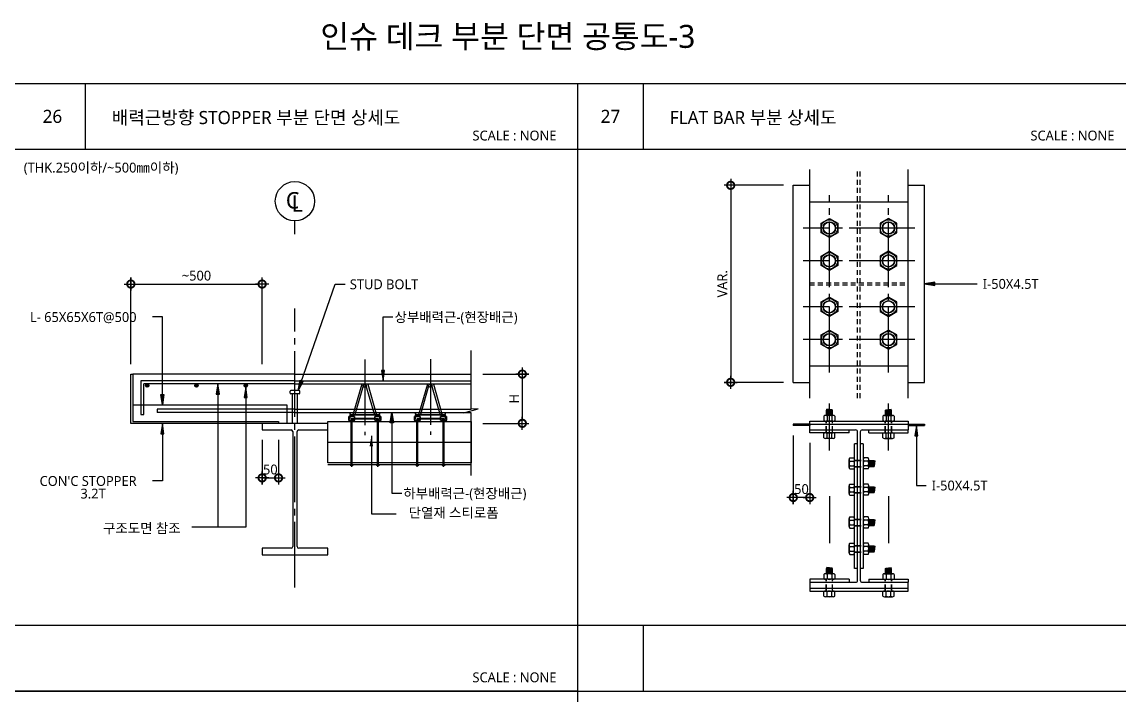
# Model space of a CAD drawing. Extents: x 517 to 33347, y 263 to 5437.
# Drawn here: x 27455 to 30797, y 3387 to 5437 of the extents above; entities that cross this region are included whole.
import ezdxf
from ezdxf.enums import TextEntityAlignment as Align

# ---------------------------------------------------------------- set-up
doc = ezdxf.new("R2010")
doc.units = 0
doc.header["$LTSCALE"] = 10
doc.header["$MEASUREMENT"] = 0
for name, pattern in [('CEN', [26, 20, -2, 2, -2]), ('CENTER', [2, 1.25, -0.25, 0.25, -0.25]), ('HID', [2.5, 1.5, -1]), ('HIDDEN', [3, 2, -1])]:
    doc.linetypes.add(name, pattern=pattern)
for name, color, linetype in [('7DIM', 7, 'Continuous'), ('CEN', 1, 'CEN'), ('E', 7, 'Continuous'), ('E2', 7, 'Continuous'), ('SEC', 7, 'Continuous'), ('SYM', 6, 'Continuous'), ('SYM-BUB', 3, 'Continuous'), ('SYM-LEAD', 6, 'Continuous'), ('TABLE', 7, 'Continuous'), ('TEXT', 3, 'Continuous'), ('단열재', 7, 'Continuous')]:
    doc.layers.add(name, color=color, linetype=linetype)
for name, color, linetype, lineweight in [('숨은선', 2, 'HIDDEN', 20), ('외형선', 3, 'Continuous', 35), ('치수선', 1, 'Continuous', 18)]:
    doc.layers.add(name, color=color, linetype=linetype, lineweight=lineweight)
doc.styles.add('HD', font='malgun.ttf')
doc.styles.get("Standard").update_dxf_attribs({"font": 'malgun.ttf'})
doc.styles.add('스타일1', font='malgun.ttf')
doc.linetypes.add('BATTING', pattern='A,0.0001,-0.1,[134,ltypeshp.shx,S=0.1,R=0,X=-0.1,Y=0],-0.2,[134,ltypeshp.shx,S=0.1,R=180,X=0.1,Y=0],-0.1', length=0.4001)
doc.dimstyles.new('CJA', dxfattribs={"dimscale": 200, "dimtxt": 3, "dimasz": 1, "dimexe": 2, "dimexo": 3, "dimgap": 1, "dimtad": 1, "dimdec": 0, "dimzin": 1, "dimdsep": 46, "dimlunit": 6, "dimtxsty": '스타일1', "dimblk": 'GAUN-DOT', "dimcen": -2, "dimdle": 2, "dimclrd": 256, "dimclre": 256, "dimclrt": 3, "dimadec": 0, "dimazin": 0, "dimtfac": 1, "dimtdec": 0, "dimtix": 1, "dimtmove": 2, "dimatfit": 3, "dimldrblk": 'DOTSMALL', "dimfxl": 1, "dimtolj": 1, "dimtzin": 1, "dimarcsym": 0})
doc.dimstyles.new('ISO-25', dxfattribs={"dimtxt": 2.5, "dimasz": 2.5, "dimexe": 1.25, "dimexo": 0.625, "dimtad": 1, "dimtxsty": 'Standard', "dimcen": 2.5, "dimadec": 0, "dimazin": 0, "dimtfac": 1, "dimtmove": 0, "dimatfit": 3, "dimfxl": 1, "dimarcsym": 0})

# ---------------------------------------------------------------- blocks, each defined once
blk = doc.blocks.new('GAUN-DOT')
at = {"linetype": 'ByBlock'}
for p, q in [((2, 0), (-2, 0)), ((0, -2), (0, 2))]:
    blk.add_line(p, q, dxfattribs=at)
at = {"const_width": 2.25}
blk.add_lwpolyline([(0, 0.28125, 1), (0, -0.28125, 1)], format="xyb", close=True, dxfattribs=at)
blk = doc.blocks.new('*D91')
at = {"layer": '7DIM', "linetype": 'ByBlock', "lineweight": -2, "transparency": 16777216}
for p, q in [((27786.4, 4394.7), (27786.4, 4659)), ((28186.4, 4394.7), (28186.4, 4659)), ((27796.4, 4639), (28176.4, 4639))]:
    blk.add_line(p, q, dxfattribs=at)
at = {"layer": 'DEFPOINTS', "color": 0, "linetype": 'ByBlock', "transparency": 16777216}
for p in [(28186.4, 4639), (27786.4, 4364.7), (28186.4, 4364.7)]:
    blk.add_point(p, dxfattribs=at)
at = {"layer": '7DIM', "linetype": 'ByBlock', "lineweight": -2, "transparency": 16777216, "xscale": 10, "yscale": 10, "zscale": 10, "rotation": 180}
blk.add_blockref('GAUN-DOT', (27786.4, 4639), dxfattribs=at)
at = {"layer": '7DIM', "linetype": 'ByBlock', "lineweight": -2, "transparency": 16777216, "xscale": 10, "yscale": 10, "zscale": 10}
blk.add_blockref('GAUN-DOT', (28186.4, 4639), dxfattribs=at)
at = {"layer": '7DIM', "color": 3, "linetype": 'ByBlock', "transparency": 16777216, "insert": (27986.4, 4664.5), "char_height": 30, "attachment_point": 5, "style": '스타일1'}
blk.add_mtext('\\A1;~500', dxfattribs=at)
blk = doc.blocks.new('_DotSmall')
at = {"color": 0, "linetype": 'ByBlock', "const_width": 0.5}
blk.add_lwpolyline([(-0.0625, 0, 1), (0.0625, 0, 1)], format="xyb", close=True, dxfattribs=at)
blk = doc.blocks.new('*D92')
at = {"layer": '7DIM', "linetype": 'ByBlock', "lineweight": -2, "transparency": 16777216}
for p, q in [((28186.4, 4164.7), (28186.4, 4028.5)), ((28236.4, 4164.7), (28236.4, 4028.5)), ((28176.4, 4048.5), (28166.4, 4048.5)), ((28186.4, 4048.5), (28236.4, 4048.5)), ((28246.4, 4048.5), (28256.4, 4048.5))]:
    blk.add_line(p, q, dxfattribs=at)
at = {"layer": 'DEFPOINTS', "color": 0, "linetype": 'ByBlock', "transparency": 16777216}
for p in [(28186.4, 4194.7), (28236.4, 4194.7), (28236.4, 4048.5)]:
    blk.add_point(p, dxfattribs=at)
at = {"layer": '7DIM', "linetype": 'ByBlock', "lineweight": -2, "transparency": 16777216, "xscale": 10, "yscale": 10, "zscale": 10}
blk.add_blockref('GAUN-DOT', (28186.4, 4048.5), dxfattribs=at)
at = {"layer": '7DIM', "linetype": 'ByBlock', "lineweight": -2, "transparency": 16777216, "xscale": 10, "yscale": 10, "zscale": 10, "rotation": 180}
blk.add_blockref('GAUN-DOT', (28236.4, 4048.5), dxfattribs=at)
at = {"layer": '7DIM', "color": 3, "linetype": 'ByBlock', "transparency": 16777216, "insert": (28211.4, 4074), "char_height": 30, "attachment_point": 5, "style": '스타일1'}
blk.add_mtext('\\A1;50', dxfattribs=at)
blk = doc.blocks.new('*D93')
at = {"layer": '7DIM', "linetype": 'ByBlock', "lineweight": -2, "transparency": 16777216}
for p, q in [((28859.1, 4364.7), (28999.1, 4364.7)), ((28979.1, 4354.7), (28979.1, 4224.7)), ((28859.1, 4214.7), (28999.1, 4214.7))]:
    blk.add_line(p, q, dxfattribs=at)
at = {"layer": 'DEFPOINTS', "color": 0, "linetype": 'ByBlock', "transparency": 16777216}
for p in [(28829.1, 4364.7), (28829.1, 4214.7), (28979.1, 4214.7)]:
    blk.add_point(p, dxfattribs=at)
at = {"layer": '7DIM', "linetype": 'ByBlock', "lineweight": -2, "transparency": 16777216, "xscale": 10, "yscale": 10, "zscale": 10}
for p, rotation in [((28979.1, 4364.7), 90), ((28979.1, 4214.7), 270)]:
    blk.add_blockref('GAUN-DOT', p, dxfattribs=dict(at, rotation=rotation))
at = {"layer": '7DIM', "color": 3, "linetype": 'ByBlock', "transparency": 16777216, "insert": (28954.1, 4289.7), "char_height": 30, "attachment_point": 5, "rotation": 90, "style": '스타일1'}
blk.add_mtext('\\A1;H', dxfattribs=at)
blk = doc.blocks.new('123')
at = {"layer": '숨은선', "ltscale": 0.5}
for p, q in [((1428.6, 683.4), (1428.6, 690.4)), ((1442.6, 684.4), (1428.6, 684.4)), ((1428.6, 683.4), (1442.6, 683.4)), ((1504.6, 684.4), (1518.6, 684.4)), ((1504.6, 683.4), (1518.6, 683.4)), ((1518.6, 683.4), (1518.6, 690.4))]:
    blk.add_line(p, q, dxfattribs=at)
at = {"layer": '외형선'}
for p, q in [((1424.6, 690.4), (1442.6, 690.4)), ((1424.6, 690.4), (1424.6, 679.4)), ((1424.6, 679.4), (1442.6, 679.4)), ((1426.1, 679.4), (1426.1, 675.4)), ((1426.1, 675.4), (1441.1, 675.4)), ((1428.6, 695.4), (1518.6, 695.4)), ((1428.6, 690.4), (1428.6, 695.4)), ((1441.1, 679.4), (1441.1, 675.4)), ((1442.6, 683.4), (1442.6, 690.4)), ((1504.6, 684.4), (1442.6, 684.4)), ((1504.6, 683.4), (1442.6, 683.4)), ((1442.6, 679.4), (1442.6, 683.4)), ((1504.6, 690.4), (1522.6, 690.4)), ((1504.6, 690.4), (1504.6, 683.4)), ((1504.6, 679.4), (1504.6, 683.4)), ((1522.6, 679.4), (1504.6, 679.4)), ((1506.1, 679.4), (1506.1, 675.4)), ((1506.1, 675.4), (1521.1, 675.4)), ((1518.6, 695.4), (1518.6, 690.4)), ((1521.1, 679.4), (1521.1, 675.4)), ((1522.6, 690.4), (1522.6, 679.4))]:
    blk.add_line(p, q, dxfattribs=at)
blk = doc.blocks.new('볼트')
at = {"linetype": 'ByBlock'}
for p, q in [((181034, -2386.5), (181034, -2255)), ((181034, -2255), (181037, -2255)), ((181037, -2386.5), (181037, -2255))]:
    blk.add_line(p, q, dxfattribs=at)
at = {"layer": 'CEN', "linetype": 'CENTER'}
blk.add_line((181035.5, -2392.6), (181035.5, -2255), dxfattribs=at)
at = {"layer": 'E2', "linetype": 'ByBlock'}
blk.add_line((181035.5, -2387.5), (181035.5, -2389.5), dxfattribs=at)
for points in [[(181030.5, -2387.5), (181030.5, -2386.5), (181040.5, -2386.5), (181040.5, -2387.5)], [(181033, -2389.5), (181033, -2387.5), (181038, -2387.5), (181038, -2389.5)]]:
    blk.add_lwpolyline(points, close=True, dxfattribs=at)
blk = doc.blocks.new('*D203')
at = {"layer": '7DIM', "linetype": 'ByBlock', "lineweight": -2, "transparency": 16777216}
for p, q in [((29774.6, 4939.6), (29593.9, 4939.6)), ((29613.9, 4929.6), (29613.9, 4349.6)), ((29774.6, 4339.6), (29593.9, 4339.6))]:
    blk.add_line(p, q, dxfattribs=at)
at = {"layer": 'DEFPOINTS', "color": 0, "linetype": 'ByBlock', "transparency": 16777216}
for p in [(29804.6, 4939.6), (29613.9, 4339.6), (29804.6, 4339.6)]:
    blk.add_point(p, dxfattribs=at)
at = {"layer": '7DIM', "linetype": 'ByBlock', "lineweight": -2, "transparency": 16777216, "xscale": 10, "yscale": 10, "zscale": 10}
for p, rotation in [((29613.9, 4939.6), 90), ((29613.9, 4339.6), 270)]:
    blk.add_blockref('GAUN-DOT', p, dxfattribs=dict(at, rotation=rotation))
at = {"layer": '7DIM', "color": 3, "linetype": 'ByBlock', "transparency": 16777216, "insert": (29588.6, 4639.6), "char_height": 30, "attachment_point": 5, "rotation": 90, "style": '스타일1'}
blk.add_mtext('\\A1;VAR.', dxfattribs=at)
blk = doc.blocks.new('*D204')
at = {"layer": '7DIM', "linetype": 'ByBlock', "lineweight": -2, "transparency": 16777216}
for p, q in [((29804.6, 4178.2), (29804.6, 3968.8)), ((29854.6, 4155.7), (29854.6, 3968.8)), ((29794.6, 3988.8), (29784.6, 3988.8)), ((29854.6, 3988.8), (29804.6, 3988.8)), ((29864.6, 3988.8), (29874.6, 3988.8))]:
    blk.add_line(p, q, dxfattribs=at)
at = {"layer": 'DEFPOINTS', "color": 0, "linetype": 'ByBlock', "transparency": 16777216}
for p in [(29804.6, 4208.2), (29854.6, 4185.7), (29804.6, 3988.8)]:
    blk.add_point(p, dxfattribs=at)
at = {"layer": '7DIM', "linetype": 'ByBlock', "lineweight": -2, "transparency": 16777216, "xscale": 10, "yscale": 10, "zscale": 10}
blk.add_blockref('GAUN-DOT', (29804.6, 3988.8), dxfattribs=at)
at = {"layer": '7DIM', "linetype": 'ByBlock', "lineweight": -2, "transparency": 16777216, "xscale": 10, "yscale": 10, "zscale": 10, "rotation": 180}
blk.add_blockref('GAUN-DOT', (29854.6, 3988.8), dxfattribs=at)
at = {"layer": '7DIM', "color": 3, "linetype": 'ByBlock', "transparency": 16777216, "insert": (29829.6, 4014.3), "char_height": 30, "attachment_point": 5, "style": '스타일1'}
blk.add_mtext('\\A1;50', dxfattribs=at)

msp = doc.modelspace()

# ---------------------------------------------------------------- hatches: boundary and pattern name
at = {"layer": 'SEC'}
h = msp.add_hatch(color=3, dxfattribs=at)
edge = h.paths.add_edge_path()
edge.add_arc((27836.4, 4329.7), 5, 0, 360)
h = msp.add_hatch(color=3, dxfattribs=at)
edge = h.paths.add_edge_path()
edge.add_arc((27986.4, 4329.7), 5, 0, 360)
h = msp.add_hatch(color=3, dxfattribs=at)
edge = h.paths.add_edge_path()
edge.add_arc((28136.4, 4329.7), 5, 0, 360)
at = {"layer": 'SYM-LEAD'}
h = msp.add_hatch(color=256, dxfattribs=at)
h.paths.add_polyline_path([(30236, 4634.9), (30236, 4639.6), (30204.6, 4639.6)])
h.paths.add_polyline_path([(30236, 4639.6), (30236, 4644.3), (30204.6, 4639.6)])
h = msp.add_hatch(color=256, dxfattribs=at)
h.paths.add_polyline_path([(28302.3, 4345.9), (28306.7, 4344.3), (28296.4, 4314.7)])
h.paths.add_polyline_path([(28306.7, 4344.3), (28311.2, 4342.8), (28296.4, 4314.7)])
h = msp.add_hatch(color=256, dxfattribs=at)
h.paths.add_polyline_path([(28559.4, 4376.1), (28554.7, 4376.1), (28554.7, 4344.7)])
h.paths.add_polyline_path([(28554.7, 4376.1), (28550, 4376.1), (28554.7, 4344.7)])
h = msp.add_hatch(color=256, dxfattribs=at)
h.paths.add_polyline_path([(28046.7, 4303.2), (28051.4, 4303.2), (28051.4, 4334.7)])
h.paths.add_polyline_path([(28051.4, 4303.2), (28056.1, 4303.2), (28051.4, 4334.7)])
h = msp.add_hatch(color=256, dxfattribs=at)
h.paths.add_polyline_path([(28131.7, 4293.2), (28136.4, 4293.2), (28136.4, 4324.7)])
h.paths.add_polyline_path([(28136.4, 4293.2), (28141.1, 4293.2), (28136.4, 4324.7)])
h = msp.add_hatch(color=256, dxfattribs=at)
h.paths.add_polyline_path([(27882.6, 4270.7), (27882.6, 4302.1), (27877.9, 4302.1)])
h.paths.add_polyline_path([(27882.6, 4270.7), (27887.4, 4302.1), (27882.6, 4302.1)])
h = msp.add_hatch(color=256, dxfattribs=at)
h.paths.add_polyline_path([(28581.6, 4248.2), (28581.6, 4216.7), (28586.3, 4216.7)])
h.paths.add_polyline_path([(28581.6, 4248.2), (28576.9, 4216.7), (28581.6, 4216.7)])
h = msp.add_hatch(color=256, dxfattribs=at)
h.paths.add_polyline_path([(27882.6, 4214.7), (27882.6, 4183.2), (27877.9, 4183.2)])
h.paths.add_polyline_path([(27882.6, 4214.7), (27887.4, 4183.2), (27882.6, 4183.2)])
h = msp.add_hatch(color=256, dxfattribs=at)
h.paths.add_polyline_path([(30174.9, 4176.8), (30179.6, 4176.8), (30179.6, 4208.2)])
h.paths.add_polyline_path([(30179.6, 4176.8), (30184.3, 4176.8), (30179.6, 4208.2)])

# ---------------------------------------------------------------- linework, layer by layer
at = {"color": 4}
for p, q in [((29854.6, 4291.6), (29854.6, 4987.7)), ((30154.6, 4291.6), (30154.6, 4987.7)), ((29854.6, 4889.6), (30154.6, 4889.6)), ((29854.6, 4389.6), (30154.6, 4389.6))]:
    msp.add_line(p, q, dxfattribs=at)
at = {"color": 4, "linetype": 'HID'}
for p, q in [((30000.6, 4291.6), (30000.6, 4987.7)), ((30008.6, 4291.6), (30008.6, 4987.7)), ((29854.6, 4642.6), (30154.6, 4642.6)), ((29854.6, 4636.6), (30154.6, 4636.6))]:
    msp.add_line(p, q, dxfattribs=at)
at = {"color": 3}
for p, q in [((29804.6, 4339.6), (29804.6, 4939.6)), ((29804.6, 4939.6), (29854.6, 4939.6)), ((29854.6, 4339.6), (29854.6, 4939.6)), ((30154.6, 4939.6), (30204.6, 4939.6)), ((30154.6, 4339.6), (30154.6, 4939.6)), ((30204.6, 4339.6), (30204.6, 4939.6)), ((29804.6, 4339.6), (29854.6, 4339.6)), ((30154.6, 4339.6), (30204.6, 4339.6)), ((29854.6, 4212.7), (29804.6, 4212.7)), ((30154.6, 4212.7), (30204.6, 4212.7)), ((29854.6, 4208.2), (29804.6, 4208.2)), ((30154.6, 4208.2), (30204.6, 4208.2))]:
    msp.add_line(p, q, dxfattribs=at)
at = {"linetype": 'ByBlock'}
for p, q in [((29905.6, 4238.7), (29905.6, 4254.9)), ((29906.6, 4238.7), (29906.6, 4258.1)), ((29922.6, 4238.7), (29922.6, 4255.9)), ((29923.6, 4238.7), (29923.6, 4254.9)), ((30085.6, 4238.7), (30085.6, 4254.9)), ((30086.6, 4238.7), (30086.6, 4255.9)), ((30102.6, 4238.7), (30102.6, 4258.1)), ((30103.6, 4238.7), (30103.6, 4254.9)), ((29854.6, 4212.7), (29854.6, 4221.7)), ((29854.6, 4221.7), (30154.6, 4221.7)), ((29854.6, 4212.7), (29854.6, 4208.2)), ((29854.6, 4194.7), (29854.6, 4212.7)), ((29854.6, 4212.7), (30154.6, 4212.7)), ((29897.6, 4236.7), (29897.6, 4223.7)), ((29926.6, 4238.7), (29902.6, 4238.7)), ((29907.6, 4236.7), (29907.6, 4223.7)), ((29921.6, 4236.7), (29921.6, 4223.7)), ((29931.6, 4236.7), (29931.6, 4223.7)), ((30077.6, 4236.7), (30077.6, 4223.7)), ((30082.6, 4238.7), (30106.6, 4238.7)), ((30087.6, 4236.7), (30087.6, 4223.7)), ((30101.6, 4236.7), (30101.6, 4223.7)), ((30111.6, 4236.7), (30111.6, 4223.7)), ((30154.6, 4221.7), (30154.6, 4212.7)), ((30154.6, 4212.7), (30154.6, 4194.7)), ((29854.6, 4185.7), (29854.6, 4194.7)), ((29854.6, 4194.7), (29994.6, 4194.7)), ((29974.6, 4185.7), (29854.6, 4185.7)), ((29897.6, 4170.7), (29897.6, 4183.7)), ((29907.6, 4170.7), (29907.6, 4183.7)), ((29921.6, 4170.7), (29921.6, 4183.7)), ((29931.6, 4170.7), (29931.6, 4183.7)), ((29974.6, 4185.7), (29974.6, 4194.7)), ((30008.6, 4188.7), (30008.6, 3736.7)), ((30014.6, 4194.7), (30154.6, 4194.7)), ((30034.6, 4185.7), (30034.6, 4194.7)), ((30034.6, 4185.7), (30154.6, 4185.7)), ((30077.6, 4170.7), (30077.6, 4183.7)), ((30087.6, 4170.7), (30087.6, 4183.7)), ((30101.6, 4170.7), (30101.6, 4183.7)), ((30111.6, 4170.7), (30111.6, 4183.7)), ((30154.6, 4185.7), (30154.6, 4194.7)), ((29926.6, 4168.7), (29902.6, 4168.7)), ((29991.6, 3772.7), (29991.6, 4152.7)), ((30017.6, 4152.7), (30017.6, 3772.7)), ((30082.6, 4168.7), (30106.6, 4168.7)), ((28823, 4094.2), (28386.4, 4094.2)), ((28823, 4088.7), (28386.4, 4088.7)), ((29974.6, 4080.7), (29974.6, 4104.7)), ((29976.6, 4109.7), (29989.6, 4109.7)), ((29976.6, 4099.7), (29989.6, 4099.7)), ((29976.6, 4085.7), (29989.6, 4085.7)), ((30032.6, 4109.7), (30019.6, 4109.7)), ((30032.6, 4099.7), (30019.6, 4099.7)), ((30032.6, 4085.7), (30019.6, 4085.7)), ((30034.6, 4080.7), (30034.6, 4104.7)), ((30034.6, 4101.7), (30050.8, 4101.7)), ((30034.6, 4100.7), (30054, 4100.7)), ((30034.6, 4084.7), (30051.8, 4084.7)), ((30034.6, 4083.7), (30050.8, 4083.7)), ((29976.6, 4075.7), (29989.6, 4075.7)), ((30032.6, 4075.7), (30019.6, 4075.7)), ((29974.6, 4000.7), (29974.6, 4024.7)), ((29976.6, 4029.7), (29989.6, 4029.7)), ((29976.6, 4019.7), (29989.6, 4019.7)), ((30032.6, 4029.7), (30019.6, 4029.7)), ((30032.6, 4019.7), (30019.6, 4019.7)), ((30034.6, 4000.7), (30034.6, 4024.7)), ((30034.6, 4021.7), (30050.8, 4021.7)), ((30034.6, 4020.7), (30054, 4020.7)), ((29976.6, 4005.7), (29989.6, 4005.7)), ((29976.6, 3995.7), (29989.6, 3995.7)), ((30032.6, 4005.7), (30019.6, 4005.7)), ((30032.6, 3995.7), (30019.6, 3995.7)), ((30034.6, 4004.7), (30051.8, 4004.7)), ((30034.6, 4003.7), (30050.8, 4003.7)), ((29974.6, 3900.7), (29974.6, 3924.7)), ((29976.6, 3929.7), (29989.6, 3929.7)), ((29976.6, 3919.7), (29989.6, 3919.7)), ((30032.6, 3929.7), (30019.6, 3929.7)), ((30032.6, 3919.7), (30019.6, 3919.7)), ((30034.6, 3900.7), (30034.6, 3924.7)), ((30034.6, 3921.7), (30050.8, 3921.7)), ((30034.6, 3920.7), (30054, 3920.7)), ((29976.6, 3905.7), (29989.6, 3905.7)), ((29976.6, 3895.7), (29989.6, 3895.7)), ((30032.6, 3905.7), (30019.6, 3905.7)), ((30032.6, 3895.7), (30019.6, 3895.7)), ((30034.6, 3904.7), (30051.8, 3904.7)), ((30034.6, 3903.7), (30050.8, 3903.7)), ((29974.6, 3820.7), (29974.6, 3844.7)), ((29976.6, 3849.7), (29989.6, 3849.7)), ((30032.6, 3849.7), (30019.6, 3849.7)), ((30034.6, 3820.7), (30034.6, 3844.7)), ((29976.6, 3839.7), (29989.6, 3839.7)), ((29976.6, 3825.7), (29989.6, 3825.7)), ((29976.6, 3815.7), (29989.6, 3815.7)), ((30032.6, 3839.7), (30019.6, 3839.7)), ((30032.6, 3825.7), (30019.6, 3825.7)), ((30032.6, 3815.7), (30019.6, 3815.7)), ((30034.6, 3841.7), (30050.8, 3841.7)), ((30034.6, 3840.7), (30054, 3840.7)), ((30034.6, 3824.7), (30051.8, 3824.7)), ((30034.6, 3823.7), (30050.8, 3823.7)), ((29897.6, 3754.7), (29897.6, 3741.7)), ((29926.6, 3756.7), (29902.6, 3756.7)), ((29905.6, 3756.7), (29905.6, 3772.9)), ((29906.6, 3756.7), (29906.6, 3776.1)), ((29907.6, 3754.7), (29907.6, 3741.7)), ((29921.6, 3754.7), (29921.6, 3741.7)), ((29922.6, 3756.7), (29922.6, 3773.9)), ((29923.6, 3756.7), (29923.6, 3772.9)), ((29931.6, 3754.7), (29931.6, 3741.7)), ((30077.6, 3754.7), (30077.6, 3741.7)), ((30082.6, 3756.7), (30106.6, 3756.7)), ((30085.6, 3756.7), (30085.6, 3772.9)), ((30086.6, 3756.7), (30086.6, 3773.9)), ((30101.6, 3754.7), (30101.6, 3741.7)), ((30102.6, 3756.7), (30102.6, 3776.1)), ((30103.6, 3756.7), (30103.6, 3772.9)), ((30111.6, 3754.7), (30111.6, 3741.7)), ((29854.6, 3739.7), (29854.6, 3730.7)), ((29974.6, 3739.7), (29854.6, 3739.7)), ((29854.6, 3730.7), (29854.6, 3712.7)), ((29854.6, 3730.7), (29994.6, 3730.7)), ((29854.6, 3712.7), (30154.6, 3712.7)), ((29854.6, 3712.7), (29854.6, 3703.7)), ((29974.6, 3739.7), (29974.6, 3730.7)), ((30014.6, 3730.7), (30154.6, 3730.7)), ((30034.6, 3739.7), (30154.6, 3739.7)), ((30034.6, 3739.7), (30034.6, 3730.7)), ((30154.6, 3739.7), (30154.6, 3730.7)), ((30154.6, 3703.7), (30154.6, 3712.7)), ((29854.6, 3703.7), (30154.6, 3703.7)), ((29897.6, 3688.7), (29897.6, 3701.7)), ((29926.6, 3686.7), (29902.6, 3686.7)), ((29907.6, 3688.7), (29907.6, 3701.7)), ((29921.6, 3688.7), (29921.6, 3701.7)), ((29931.6, 3688.7), (29931.6, 3701.7)), ((30077.6, 3688.7), (30077.6, 3701.7)), ((30082.6, 3686.7), (30106.6, 3686.7)), ((30087.6, 3688.7), (30087.6, 3701.7)), ((30101.6, 3688.7), (30101.6, 3701.7)), ((30111.6, 3688.7), (30111.6, 3701.7)), ((29147.5, 3399.6), (25747.5, 3399.6))]:
    msp.add_line(p, q, dxfattribs=at)
for p, q in [((29923.6, 4254.9), (29905.6, 4254.9)), ((29923.6, 4250.9), (29905.6, 4253.3)), ((29923.6, 4248.8), (29905.6, 4251.2)), ((29923.6, 4246.8), (29905.6, 4249.3)), ((29923.6, 4244.8), (29905.6, 4247.2)), ((29923.6, 4242.8), (29905.6, 4245.2)), ((29922.6, 4255.9), (29906.6, 4258.1)), ((29923.6, 4252.9), (29909, 4254.9)), ((30085.6, 4252.9), (30100.2, 4254.9)), ((30085.6, 4254.9), (30103.6, 4254.9)), ((30085.6, 4250.9), (30103.6, 4253.3)), ((30085.6, 4248.8), (30103.6, 4251.2)), ((30085.6, 4246.8), (30103.6, 4249.3)), ((30085.6, 4244.8), (30103.6, 4247.2)), ((30085.6, 4242.8), (30103.6, 4245.2)), ((30086.6, 4255.9), (30102.6, 4258.1)), ((29923.6, 4240.7), (29905.6, 4243.2)), ((29923.6, 4238.7), (29905.6, 4241.1)), ((29908.5, 4238.7), (29905.6, 4239.1)), ((30085.6, 4240.7), (30103.6, 4243.2)), ((30085.6, 4238.7), (30103.6, 4241.1)), ((30100.7, 4238.7), (30103.6, 4239.1)), ((30000.6, 4152.7), (29991.6, 4152.7)), ((30017.6, 4152.7), (30008.6, 4152.7)), ((30034.6, 4083.7), (30037, 4101.7)), ((30034.6, 4098.8), (30035, 4101.7)), ((30036.6, 4083.7), (30039.1, 4101.7)), ((30038.7, 4083.7), (30041.1, 4101.7)), ((30040.7, 4083.7), (30043.1, 4101.7)), ((30042.7, 4083.7), (30045.2, 4101.7)), ((30044.7, 4083.7), (30047.1, 4101.7)), ((30046.7, 4083.7), (30049.2, 4101.7)), ((30048.8, 4083.7), (30050.8, 4098.3)), ((30050.8, 4083.7), (30050.8, 4101.7)), ((30051.8, 4084.7), (30054, 4100.7)), ((30034.6, 4003.7), (30037, 4021.7)), ((30034.6, 4018.8), (30035, 4021.7)), ((30036.6, 4003.7), (30039.1, 4021.7)), ((30038.7, 4003.7), (30041.1, 4021.7)), ((30040.7, 4003.7), (30043.1, 4021.7)), ((30042.7, 4003.7), (30045.2, 4021.7)), ((30044.7, 4003.7), (30047.1, 4021.7)), ((30046.7, 4003.7), (30049.2, 4021.7)), ((30048.8, 4003.7), (30050.8, 4018.3)), ((30050.8, 4003.7), (30050.8, 4021.7)), ((30051.8, 4004.7), (30054, 4020.7)), ((30034.6, 3903.7), (30037, 3921.7)), ((30034.6, 3918.8), (30035, 3921.7)), ((30036.6, 3903.7), (30039.1, 3921.7)), ((30038.7, 3903.7), (30041.1, 3921.7)), ((30040.7, 3903.7), (30043.1, 3921.7)), ((30042.7, 3903.7), (30045.2, 3921.7)), ((30044.7, 3903.7), (30047.1, 3921.7)), ((30046.7, 3903.7), (30049.2, 3921.7)), ((30048.8, 3903.7), (30050.8, 3918.3)), ((30050.8, 3903.7), (30050.8, 3921.7)), ((30051.8, 3904.7), (30054, 3920.7)), ((30034.6, 3823.7), (30037, 3841.7)), ((30034.6, 3838.8), (30035, 3841.7)), ((30036.6, 3823.7), (30039.1, 3841.7)), ((30038.7, 3823.7), (30041.1, 3841.7)), ((30040.7, 3823.7), (30043.1, 3841.7)), ((30042.7, 3823.7), (30045.2, 3841.7)), ((30044.7, 3823.7), (30047.1, 3841.7)), ((30046.7, 3823.7), (30049.2, 3841.7)), ((30048.8, 3823.7), (30050.8, 3838.3)), ((30050.8, 3823.7), (30050.8, 3841.7)), ((30051.8, 3824.7), (30054, 3840.7)), ((29923.6, 3772.9), (29905.6, 3772.9)), ((29923.6, 3768.9), (29905.6, 3771.3)), ((29923.6, 3766.8), (29905.6, 3769.2)), ((29923.6, 3764.8), (29905.6, 3767.3)), ((29923.6, 3762.8), (29905.6, 3765.2)), ((29923.6, 3760.8), (29905.6, 3763.2)), ((29923.6, 3758.7), (29905.6, 3761.2)), ((29923.6, 3756.7), (29905.6, 3759.1)), ((29908.5, 3756.7), (29905.6, 3757.1)), ((29922.6, 3773.9), (29906.6, 3776.1)), ((29923.6, 3770.9), (29909, 3772.9)), ((30000.6, 3772.7), (29991.6, 3772.7)), ((30017.6, 3772.7), (30008.6, 3772.7)), ((30085.6, 3772.9), (30103.6, 3772.9)), ((30085.6, 3770.9), (30100.2, 3772.9)), ((30085.6, 3768.9), (30103.6, 3771.3)), ((30085.6, 3766.8), (30103.6, 3769.2)), ((30085.6, 3764.8), (30103.6, 3767.3)), ((30085.6, 3762.8), (30103.6, 3765.2)), ((30085.6, 3760.8), (30103.6, 3763.2)), ((30085.6, 3758.7), (30103.6, 3761.2)), ((30085.6, 3756.7), (30103.6, 3759.1)), ((30086.6, 3773.9), (30102.6, 3776.1)), ((30100.7, 3756.7), (30103.6, 3757.1))]:
    msp.add_line(p, q)
at = {"color": 3, "linetype": 'ByBlock'}
for p, q in [((29804.6, 4212.7), (29804.6, 4208.2)), ((30154.6, 4212.7), (30154.6, 4208.2)), ((30204.6, 4212.7), (30204.6, 4208.2))]:
    msp.add_line(p, q, dxfattribs=at)
at = {"linetype": 'HIDDEN'}
for p, q in [((29904.6, 4185.7), (29904.6, 4221.7)), ((29905.6, 4185.7), (29905.6, 4221.7)), ((29923.6, 4185.7), (29923.6, 4221.7)), ((29924.6, 4185.7), (29924.6, 4221.7)), ((30084.6, 4185.7), (30084.6, 4221.7)), ((30085.6, 4185.7), (30085.6, 4221.7)), ((30103.6, 4185.7), (30103.6, 4221.7)), ((30104.6, 4185.7), (30104.6, 4221.7)), ((29991.6, 4102.7), (30017.6, 4102.7)), ((29991.6, 4101.7), (30017.6, 4101.7)), ((29991.6, 4083.7), (30017.6, 4083.7)), ((29991.6, 4082.7), (30017.6, 4082.7)), ((29991.6, 4022.7), (30017.6, 4022.7)), ((29991.6, 4021.7), (30017.6, 4021.7)), ((29991.6, 4003.7), (30017.6, 4003.7)), ((29991.6, 4002.7), (30017.6, 4002.7)), ((29991.6, 3922.7), (30017.6, 3922.7)), ((29991.6, 3921.7), (30017.6, 3921.7)), ((29991.6, 3903.7), (30017.6, 3903.7)), ((29991.6, 3902.7), (30017.6, 3902.7)), ((29991.6, 3842.7), (30017.6, 3842.7)), ((29991.6, 3841.7), (30017.6, 3841.7)), ((29991.6, 3823.7), (30017.6, 3823.7)), ((29991.6, 3822.7), (30017.6, 3822.7)), ((29904.6, 3703.7), (29904.6, 3739.7)), ((29905.6, 3703.7), (29905.6, 3739.7)), ((29923.6, 3703.7), (29923.6, 3739.7)), ((29924.6, 3703.7), (29924.6, 3739.7)), ((30084.6, 3703.7), (30084.6, 3739.7)), ((30085.6, 3703.7), (30085.6, 3739.7)), ((30103.6, 3703.7), (30103.6, 3739.7)), ((30104.6, 3703.7), (30104.6, 3739.7))]:
    msp.add_line(p, q, dxfattribs=at)
at = {"color": 0, "linetype": 'ByBlock'}
for p, q in [((30000.6, 3736.7), (30000.6, 4188.7)), ((30087.6, 3754.7), (30087.6, 3741.7)), ((30154.6, 3712.7), (30154.6, 3730.7))]:
    msp.add_line(p, q, dxfattribs=at)
at = {"linetype": 'BATTING', "ltscale": 15.5}
msp.add_line((28386.4, 4157.2), (28823, 4157.2), dxfattribs=at)
at = {"linetype": 'Continuous'}
for points in [[(29914.6, 4838.9), (29940, 4824.3), (29940, 4795), (29914.6, 4780.3), (29889.2, 4795), (29889.2, 4824.3)], [(30094.6, 4838.9), (30069.2, 4824.3), (30069.2, 4795), (30094.6, 4780.3), (30120, 4795), (30120, 4824.3)], [(29914.6, 4738.9), (29940, 4724.3), (29940, 4695), (29914.6, 4680.3), (29889.2, 4695), (29889.2, 4724.3)], [(30094.6, 4738.9), (30069.2, 4724.3), (30069.2, 4695), (30094.6, 4680.3), (30120, 4695), (30120, 4724.3)], [(29914.6, 4598.9), (29940, 4584.3), (29940, 4555), (29914.6, 4540.3), (29889.2, 4555), (29889.2, 4584.3)], [(30094.6, 4598.9), (30069.2, 4584.3), (30069.2, 4555), (30094.6, 4540.3), (30120, 4555), (30120, 4584.3)], [(29914.6, 4498.9), (29940, 4484.3), (29940, 4455), (29914.6, 4440.3), (29889.2, 4455), (29889.2, 4484.3)], [(30094.6, 4498.9), (30069.2, 4484.3), (30069.2, 4455), (30094.6, 4440.3), (30120, 4455), (30120, 4484.3)]]:
    msp.add_lwpolyline(points, close=True, dxfattribs=at)
for centre, radius in [((29914.6, 4809.6), 25), ((29914.6, 4809.6), 19), ((29914.6, 4809.6), 18), ((30094.6, 4809.6), 25), ((30094.6, 4809.6), 19), ((30094.6, 4809.6), 18), ((29914.6, 4709.6), 25), ((29914.6, 4709.6), 19), ((29914.6, 4709.6), 18), ((30094.6, 4709.6), 25), ((30094.6, 4709.6), 19), ((30094.6, 4709.6), 18), ((29914.6, 4569.6), 25), ((29914.6, 4569.6), 19), ((29914.6, 4569.6), 18), ((30094.6, 4569.6), 25), ((30094.6, 4569.6), 19), ((30094.6, 4569.6), 18), ((29914.6, 4469.6), 25), ((29914.6, 4469.6), 19), ((29914.6, 4469.6), 18), ((30094.6, 4469.6), 25), ((30094.6, 4469.6), 19), ((30094.6, 4469.6), 18)]:
    msp.add_circle(centre, radius)
at = {"linetype": 'ByBlock'}
for centre, radius, start, end in [((29902.6, 4231.4), 7.25, 46.3972, 133.6028), ((29902.6, 4228.9), 7.25, 226.3972, 313.6028), ((29914.6, 4225.4), 13.3, 58.1092, 121.8908), ((29914.6, 4234.9), 13.3, 238.1092, 301.8908), ((29926.6, 4231.4), 7.25, 46.3972, 133.6028), ((29926.6, 4228.9), 7.25, 226.3972, 313.6028), ((30082.6, 4231.4), 7.25, 46.3972, 133.6028), ((30082.6, 4228.9), 7.25, 226.3972, 313.6028), ((30094.6, 4225.4), 13.3, 58.1092, 121.8908), ((30094.6, 4234.9), 13.3, 238.1092, 301.8908), ((30106.6, 4231.4), 7.25, 46.3972, 133.6028), ((30106.6, 4228.9), 7.25, 226.3972, 313.6028), ((29902.6, 4178.4), 7.25, 46.3972, 133.6028), ((29914.6, 4172.4), 13.3, 58.1092, 121.8908), ((29926.6, 4178.4), 7.25, 46.3972, 133.6028), ((30082.6, 4178.4), 7.25, 46.3972, 133.6028), ((30094.6, 4172.4), 13.3, 58.1092, 121.8908), ((30106.6, 4178.4), 7.25, 46.3972, 133.6028), ((29902.6, 4175.9), 7.25, 226.3972, 313.6028), ((29914.6, 4181.9), 13.3, 238.1092, 301.8908), ((29926.6, 4175.9), 7.25, 226.3972, 313.6028), ((30082.6, 4175.9), 7.25, 226.3972, 313.6028), ((30094.6, 4181.9), 13.3, 238.1092, 301.8908), ((30106.6, 4175.9), 7.25, 226.3972, 313.6028), ((29981.8, 4104.7), 7.25, 136.3972, 223.6028), ((29987.8, 4092.7), 13.3, 148.1092, 211.8908), ((29981.8, 4080.7), 7.25, 136.3972, 223.6028), ((29984.3, 4104.7), 7.25, 316.3972, 43.6028), ((29978.3, 4092.7), 13.3, 328.1092, 31.8908), ((29984.3, 4080.7), 7.25, 316.3972, 43.6028), ((30024.8, 4104.7), 7.25, 136.3972, 223.6028), ((30030.8, 4092.7), 13.3, 148.1092, 211.8908), ((30024.8, 4080.7), 7.25, 136.3972, 223.6028), ((30027.3, 4104.7), 7.25, 316.3972, 43.6028), ((30021.3, 4092.7), 13.3, 328.1092, 31.8908), ((30027.3, 4080.7), 7.25, 316.3972, 43.6028), ((29981.8, 4024.7), 7.25, 136.3972, 223.6028), ((29987.8, 4012.7), 13.3, 148.1092, 211.8908), ((29984.3, 4024.7), 7.25, 316.3972, 43.6028), ((29978.3, 4012.7), 13.3, 328.1092, 31.8908), ((30024.8, 4024.7), 7.25, 136.3972, 223.6028), ((30030.8, 4012.7), 13.3, 148.1092, 211.8908), ((30027.3, 4024.7), 7.25, 316.3972, 43.6028), ((30021.3, 4012.7), 13.3, 328.1092, 31.8908), ((29981.8, 4000.7), 7.25, 136.3972, 223.6028), ((29984.3, 4000.7), 7.25, 316.3972, 43.6028), ((30024.8, 4000.7), 7.25, 136.3972, 223.6028), ((30027.3, 4000.7), 7.25, 316.3972, 43.6028), ((29981.8, 3924.7), 7.25, 136.3972, 223.6028), ((29987.8, 3912.7), 13.3, 148.1092, 211.8908), ((29984.3, 3924.7), 7.25, 316.3972, 43.6028), ((29978.3, 3912.7), 13.3, 328.1092, 31.8908), ((30024.8, 3924.7), 7.25, 136.3972, 223.6028), ((30030.8, 3912.7), 13.3, 148.1092, 211.8908), ((30027.3, 3924.7), 7.25, 316.3972, 43.6028), ((30021.3, 3912.7), 13.3, 328.1092, 31.8908), ((29981.8, 3900.7), 7.25, 136.3972, 223.6028), ((29984.3, 3900.7), 7.25, 316.3972, 43.6028), ((30024.8, 3900.7), 7.25, 136.3972, 223.6028), ((30027.3, 3900.7), 7.25, 316.3972, 43.6028), ((29981.8, 3844.7), 7.25, 136.3972, 223.6028), ((29984.3, 3844.7), 7.25, 316.3972, 43.6028), ((30024.8, 3844.7), 7.25, 136.3972, 223.6028), ((30027.3, 3844.7), 7.25, 316.3972, 43.6028), ((29987.8, 3832.7), 13.3, 148.1092, 211.8908), ((29981.8, 3820.7), 7.25, 136.3972, 223.6028), ((29978.3, 3832.7), 13.3, 328.1092, 31.8908), ((29984.3, 3820.7), 7.25, 316.3972, 43.6028), ((30030.8, 3832.7), 13.3, 148.1092, 211.8908), ((30024.8, 3820.7), 7.25, 136.3972, 223.6028), ((30021.3, 3832.7), 13.3, 328.1092, 31.8908), ((30027.3, 3820.7), 7.25, 316.3972, 43.6028), ((29902.6, 3749.4), 7.25, 46.3972, 133.6028), ((29914.6, 3743.4), 13.3, 58.1092, 121.8908), ((29926.6, 3749.4), 7.25, 46.3972, 133.6028), ((30082.6, 3749.4), 7.25, 46.3972, 133.6028), ((30094.6, 3743.4), 13.3, 58.1092, 121.8908), ((30106.6, 3749.4), 7.25, 46.3972, 133.6028), ((29902.6, 3746.9), 7.25, 226.3972, 313.6028), ((29914.6, 3752.9), 13.3, 238.1092, 301.8908), ((29926.6, 3746.9), 7.25, 226.3972, 313.6028), ((30082.6, 3746.9), 7.25, 226.3972, 313.6028), ((30094.6, 3752.9), 13.3, 238.1092, 301.8908), ((30106.6, 3746.9), 7.25, 226.3972, 313.6028), ((29902.6, 3696.4), 7.25, 46.3972, 133.6028), ((29902.6, 3693.9), 7.25, 226.3972, 313.6028), ((29914.6, 3690.4), 13.3, 58.1092, 121.8908), ((29914.6, 3699.9), 13.3, 238.1092, 301.8908), ((29926.6, 3696.4), 7.25, 46.3972, 133.6028), ((29926.6, 3693.9), 7.25, 226.3972, 313.6028), ((30082.6, 3696.4), 7.25, 46.3972, 133.6028), ((30082.6, 3693.9), 7.25, 226.3972, 313.6028), ((30094.6, 3690.4), 13.3, 58.1092, 121.8908), ((30094.6, 3699.9), 13.3, 238.1092, 301.8908), ((30106.6, 3696.4), 7.25, 46.3972, 133.6028), ((30106.6, 3693.9), 7.25, 226.3972, 313.6028)]:
    msp.add_arc(centre, radius, start, end, dxfattribs=at)
at = {"color": 0, "linetype": 'ByBlock'}
for centre, start, end in [((29994.6, 4188.7), 0, 90), ((30014.6, 4188.7), 90, 180), ((29994.6, 3736.7), 270, 0), ((30014.6, 3736.7), 180, 270)]:
    msp.add_arc(centre, 6, start, end, dxfattribs=at)
at = {"layer": 'CEN', "linetype": 'CEN'}
for p, q in [((29914.6, 4369.6), (29914.6, 4909.6)), ((30094.6, 4369.6), (30094.6, 4909.6)), ((30174.6, 4809.6), (29834.6, 4809.6)), ((30174.6, 4709.6), (29834.6, 4709.6)), ((28286.4, 3714.5), (28286.4, 4564.7)), ((30174.6, 4569.6), (29834.6, 4569.6)), ((30174.6, 4469.6), (29834.6, 4469.6)), ((28499.1, 4409.2), (28499.1, 4179.2)), ((28699.1, 4409.7), (28699.1, 4179.7)), ((29914.6, 4132.3), (29914.6, 4275.1)), ((30094.6, 4132.3), (30094.6, 4275.1)), ((29914.6, 3993.1), (29914.6, 3850.3)), ((30094.6, 3993.1), (30094.6, 3850.3))]:
    msp.add_line(p, q, dxfattribs=at)
at = {"layer": 'E', "linetype": 'ByBlock'}
msp.add_line((28286.4, 4364.7), (27792.4, 4364.7), dxfattribs=at)
at = {"layer": 'E', "color": 3}
for p, q in [((28286.4, 4344.7), (27816.4, 4344.7)), ((27816.4, 4344.7), (27816.4, 4241.4)), ((28286.4, 4334.7), (27826.4, 4334.7)), ((27826.4, 4241.4), (27826.4, 4334.7)), ((28286.4, 4344.7), (28823, 4344.7)), ((28286.4, 4334.7), (28823, 4334.7)), ((28286.4, 4258.2), (27866.8, 4258.2)), ((27866.8, 4258.2), (27866.8, 4248.2)), ((28286.4, 4248.2), (27866.8, 4248.2)), ((28286.4, 4258.2), (28823, 4258.2)), ((28286.4, 4248.2), (28823, 4248.2)), ((27816.4, 4241.4), (27826.4, 4241.4))]:
    msp.add_line(p, q, dxfattribs=at)
at = {"layer": 'E', "color": 3, "linetype": 'ByBlock'}
msp.add_line((27816.4, 4344.7), (27816.4, 4334.7), dxfattribs=at)
at = {"layer": 'E'}
for p, q in [((28489.9, 4334.2), (28464.1, 4243.9)), ((28469.8, 4242.2), (28495.8, 4333)), ((28528.4, 4242.2), (28502.6, 4332.5)), ((28508.4, 4334.2), (28534.2, 4243.9)), ((28689.9, 4334.2), (28664.1, 4243.9)), ((28669.8, 4242.2), (28695.7, 4332.6)), ((28728.4, 4242.2), (28702.6, 4332.6)), ((28708.4, 4334.2), (28734.2, 4243.9))]:
    msp.add_line(p, q, dxfattribs=at)
for points in [[(28464.1, 4243.9, 1.007389), (28469.9, 4242.5, 0.046868)], [(28534.2, 4243.9, -1.007389), (28528.3, 4242.5, -0.046868)], [(28664.1, 4243.9, 1.007389), (28669.9, 4242.5, 0.046868)], [(28734.2, 4243.9, -1.007389), (28728.3, 4242.5, -0.046868)]]:
    msp.add_lwpolyline(points, format="xyb", dxfattribs=at)
for centre, start, end in [((28491.3, 4326), 57.0066, 102.7953), ((28507.6, 4325.9), 84.6876, 127.141), ((28690.7, 4325.9), 52.859, 95.3124), ((28707.6, 4325.9), 84.6876, 127.141)]:
    msp.add_arc(centre, 8.29, start, end, dxfattribs=at)
at = {"layer": 'E2', "color": 4}
for p, q in [((27786.4, 4364.7), (27792.4, 4364.7)), ((27786.4, 4214.7), (27786.4, 4364.7)), ((27792.4, 4364.7), (27792.4, 4220.7)), ((27792.4, 4270.7), (28261.4, 4270.7)), ((28261.4, 4270.7), (28261.4, 4214.7)), ((28236.4, 4214.7), (27786.4, 4214.7)), ((27792.4, 4220.7), (28236.4, 4220.7)), ((28236.4, 4220.7), (28236.4, 4214.7))]:
    msp.add_line(p, q, dxfattribs=at)
at = {"layer": 'E2'}
msp.add_line((28286.4, 4364.7), (28823, 4364.7), dxfattribs=at)
at = {"layer": 'E2', "linetype": 'ByBlock'}
for p, q in [((28271.4, 4306.7), (28271.4, 4312.7)), ((28301.4, 4306.7), (28301.4, 4312.7)), ((28278.4, 4214.7), (28278.4, 4304.7)), ((28294.4, 4214.7), (28294.4, 4304.7))]:
    msp.add_line(p, q, dxfattribs=at)
for centre, start, end in [((28273.4, 4312.7), 90, 180), ((28299.4, 4312.7), 0, 90), ((28273.4, 4306.7), 180, 270), ((28299.4, 4306.7), 270, 0)]:
    msp.add_arc(centre, 2, start, end, dxfattribs=at)
at = {"layer": 'SEC'}
for p, q in [((28299.4, 4314.7), (28273.4, 4314.7)), ((28299.4, 4304.7), (28273.4, 4304.7)), ((28386.4, 4214.7), (28186.4, 4214.7)), ((28186.4, 4214.7), (28186.4, 4194.7)), ((28386.4, 4194.7), (28386.4, 4214.7)), ((28186.4, 4194.7), (28274.6, 4194.7)), ((28279.8, 4189.6), (28279.8, 3839.6)), ((28293.1, 3839.6), (28293.1, 4189.6)), ((28298.2, 4194.7), (28386.4, 4194.7)), ((28186.4, 3834.5), (28186.4, 3814.5)), ((28274.6, 3834.5), (28186.4, 3834.5)), ((28186.4, 3814.5), (28386.4, 3814.5)), ((28386.4, 3834.5), (28298.2, 3834.5)), ((28386.4, 3814.5), (28386.4, 3834.5))]:
    msp.add_line(p, q, dxfattribs=at)
at = {"layer": 'SEC', "color": 3}
for centre in [(27836.4, 4329.7), (27986.4, 4329.7), (28136.4, 4329.7)]:
    msp.add_circle(centre, 5, dxfattribs=at)
at = {"layer": 'SEC'}
for centre in [(28499.1, 4329.2), (28699.1, 4329.2), (28459.1, 4243.2), (28539.1, 4243.2), (28659.1, 4243.2), (28739.1, 4243.2)]:
    msp.add_circle(centre, 5, dxfattribs=at)
for centre, start, end in [((28274.6, 4189.6), 0, 90), ((28298.2, 4189.6), 90, 180), ((28274.6, 3839.6), 270, 0), ((28298.2, 3839.6), 180, 270)]:
    msp.add_arc(centre, 5.11, start, end, dxfattribs=at)
at = {"layer": 'SYM'}
msp.add_lwpolyline([(28822.9, 4056.4), (28823, 4247), (28800.8, 4246.6), (28845, 4258.5), (28823, 4258), (28823, 4436.1)], dxfattribs=at)
at = {"layer": 'SYM-BUB', "color": 6, "linetype": 'ByBlock'}
msp.add_line((28286.4, 4791), (28286.4, 4831), dxfattribs=at)
msp.add_circle((28286.4, 4891), 60, dxfattribs=at)
at = {"layer": 'SYM-LEAD'}
for p, q in [((30204.6, 4639.6), (30365.2, 4639.6)), ((28051.4, 4334.7), (28051.4, 4132.7)), ((28136.4, 4324.7), (28136.4, 4122.7))]:
    msp.add_line(p, q, dxfattribs=at)
for points in [[(28296.4, 4314.7), (28409.3, 4639), (28439.3, 4639)], [(30236, 4634.9), (30236, 4644.3), (30204.6, 4639.6), (30236, 4634.9)], [(27882.6, 4270.7), (27882.6, 4539.3), (27852.6, 4539.3)], [(28554.7, 4344.7), (28554.7, 4539.1), (28584.7, 4539.1)], [(28302.3, 4345.9), (28311.2, 4342.8), (28296.4, 4314.7), (28302.3, 4345.9)], [(28559.4, 4376.1), (28550, 4376.1), (28554.7, 4344.7), (28559.4, 4376.1)], [(28046.7, 4303.2), (28056.1, 4303.2), (28051.4, 4334.7), (28046.7, 4303.2)], [(28131.7, 4293.2), (28141.1, 4293.2), (28136.4, 4324.7), (28131.7, 4293.2)], [(27877.9, 4302.1), (27887.4, 4302.1), (27882.6, 4270.7), (27877.9, 4302.1)], [(28051.4, 4254.1), (28051.4, 3898.4), (27971.9, 3898.4)], [(28586.3, 4216.7), (28576.9, 4216.7), (28581.6, 4248.2), (28586.3, 4216.7)], [(28581.6, 4248.2), (28581.6, 4002.2), (28611.6, 4002.2)], [(27882.6, 4214.7), (27882.6, 4040.1), (27852.6, 4040.1)], [(27877.9, 4183.2), (27887.4, 4183.2), (27882.6, 4214.7), (27877.9, 4183.2)], [(28136.4, 4244.1), (28136.4, 3898.4), (28051.4, 3898.4)], [(30174.9, 4176.8), (30184.3, 4176.8), (30179.6, 4208.2), (30174.9, 4176.8)], [(30179.6, 4208.2), (30179.6, 4025.6), (30209.6, 4025.6)]]:
    msp.add_lwpolyline(points, dxfattribs=at)
at = {"layer": 'TABLE', "color": 4}
for p, q in [((27647.5, 5249.6), (27647.5, 5049.6)), ((29347.5, 5249.6), (29347.5, 5049.6)), ((25747.5, 5049.6), (32547.5, 5049.6)), ((29347.5, 3599.6), (29347.5, 3399.6)), ((25747.5, 3399.6), (32547.5, 3399.6))]:
    msp.add_line(p, q, dxfattribs=at)
at = {"layer": 'TABLE', "color": 3}
for p, q in [((29147.5, 5249.6), (29147.5, 299.6)), ((25747.5, 3599.6), (32547.5, 3599.6))]:
    msp.add_line(p, q, dxfattribs=at)
msp.add_lwpolyline([(32547.5, 299.6), (25747.5, 299.6), (25747.5, 5249.6), (32547.5, 5249.6)], close=True, dxfattribs=at)
at = {"layer": '단열재', "ltscale": 10}
msp.add_lwpolyline([(28386.4, 4220.2), (28823, 4220.2), (28823, 4094.2), (28386.4, 4094.2)], close=True, dxfattribs=at)

# ---------------------------------------------------------------- block references
at = {"linetype": 'ByBlock'}
for p in [(-152576.3, 6475.2), (-152496.3, 6475.2), (-152376.3, 6475.2), (-152296.3, 6475.2)]:
    msp.add_blockref('볼트', p, dxfattribs=at)
at = {"layer": '치수선', "xscale": -1}
for p in [(29972.7, 3544.8), (30172.7, 3544.8)]:
    msp.add_blockref('123', p, dxfattribs=at)

# ---------------------------------------------------------------- texts
at = {"layer": 'TEXT', "style": '스타일1'}
msp.add_text('인슈 데크 부분 단면 공통도-3', height=70, dxfattribs=at).set_placement((28363.5, 5358.2))
at = {"layer": 'TEXT', "color": 6, "linetype": 'ByBlock', "style": '스타일1'}
for s, p in [('26', (27547.5, 5149.6)), ('27', (29247.5, 5149.6))]:
    msp.add_text(s, height=40, dxfattribs=at).set_placement(p, align=Align.MIDDLE_CENTER)
at = {"layer": 'TEXT', "linetype": 'ByBlock'}
for s, height, style, p in [('배력근방향 STOPPER 부분 단면 상세도', 40, '스타일1', (27728.4, 5126)), ('FLAT BAR 부분 상세도', 40, '스타일1', (29428.4, 5126)), ('(THK.250이하/~500㎜이하)', 30, '스타일1', (27460.1, 4978.6)), ('C', 50, 'HD', (28258.6, 4868.9)), ('L', 50, 'HD', (28276.6, 4858.9)), ('STUD BOLT', 30, '스타일1', (28453.6, 4623.2)), ('I-50X4.5T', 30, '스타일1', (30381.8, 4624.4)), ('L- 65X65X6T@500', 30, '스타일1', (27479.1, 4523.4)), ('상부배력근-(현장배근)', 30, '스타일1', (28589.8, 4523.3)), ("CON'C STOPPER", 30, '스타일1', (27508.4, 4024.2)), ('3.2T', 30, '스타일1', (27632.8, 3985.9)), ('하부배력근-(현장배근)', 30, '스타일1', (28616.7, 3986.4)), ('I-50X4.5T', 30, '스타일1', (30226.2, 4010.4)), ('구조도면 참조', 30, '스타일1', (27701.9, 3880.2))]:
    msp.add_text(s, height=height, dxfattribs=dict(at, style=style)).set_placement(p)
at = {"layer": 'TEXT', "color": 3, "style": '스타일1'}
for p in [(28827.2, 5076.2), (30527.2, 5076.2), (28827.2, 3426.2)]:
    msp.add_text('SCALE : NONE', height=30, dxfattribs=at).set_placement(p)
at = {"layer": 'TEXT', "linetype": 'ByBlock', "style": '스타일1'}
msp.add_text('단열재 스티로폼', height=30, dxfattribs=at).set_placement((28906.7, 3942.6), align=Align.MIDDLE_RIGHT)

# ---------------------------------------------------------------- dimensions: what is measured, and where the dimension line sits
at = {"layer": '7DIM', "linetype": 'ByBlock'}
for base, p1, p2, angle, text, picture, middle in [((29613.9, 4339.6), (29804.6, 4939.6), (29804.6, 4339.6), 90, 'VAR.', '*D203', (29588.6, 4639.6)), ((28979.1, 4214.7), (28829.1, 4364.7), (28829.1, 4214.7), 90, 'H', '*D93', (28954.1, 4289.7)), ((28236.4, 4048.5), (28186.4, 4194.7), (28236.4, 4194.7), 180, '50', '*D92', (28211.4, 4074))]:
    dim = msp.add_linear_dim(base=base, p1=p1, p2=p2, angle=angle, text=text, dimstyle='CJA', override={"dimscale": 10}, dxfattribs=at)
    dim.commit()
    dim.dimension.update_dxf_attribs({"geometry": picture, "text_midpoint": middle})
dim = msp.add_linear_dim(base=(28186.4, 4639), p1=(27786.4, 4364.7), p2=(28186.4, 4364.7), text='~500', dimstyle='CJA', override={"dimscale": 10}, dxfattribs=at)
dim.commit()
dim.dimension.update_dxf_attribs({"geometry": '*D91', "text_midpoint": (27986.4, 4664.5)})
dim = msp.add_linear_dim(base=(29804.6, 3988.8), p1=(29854.6, 4185.7), p2=(29804.6, 4208.2), dimstyle='CJA', override={"dimscale": 10}, dxfattribs=at)
dim.commit()
dim.dimension.update_dxf_attribs({"geometry": '*D204', "text_midpoint": (29829.6, 4014.3)})

# ---------------------------------------------------------------- leaders
at = {"layer": 'SYM-LEAD'}
msp.add_leader([(28519.2, 4177), (28519.2, 3939.6), (28594.9, 3939.6)], dimstyle='ISO-25', override={"dimscale": 5, "dimasz": 6.5, "dimgap": 4, "dimtad": 0, "dimtxsty": 'HD'}, dxfattribs=at)

doc.saveas('drawing.dxf')
